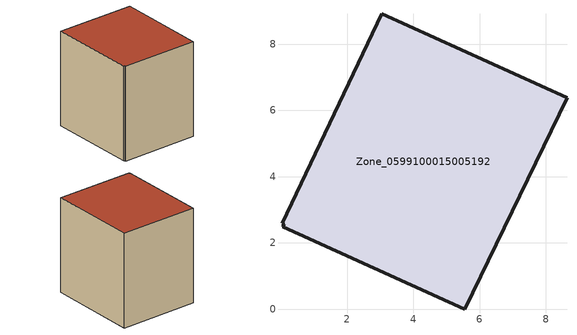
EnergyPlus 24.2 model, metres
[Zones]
Zone_0599100015005192
 floor ground (C_G): 0.1,2.57 0.04,2.6 3.04,8.92 8.64,6.38 5.55,0 0.07,2.49 z0.8
 wall outside (C_F): 5.55,0 8.64,6.38 3.04,8.92 0.04,2.6 0.1,2.57 0.07,2.49 5.55,0 z0.8:8.03
 roof outside (C_R): 0.04,2.6 0.1,2.57 0.07,2.49 5.55,0 8.64,6.38 3.04,8.92 z8.03
[BUILDING]
Pand.0599100015005192: North Axis=0; Terrain=City; Loads Convergence Tolerance Value=0.04; Temperature Convergence Tolerance Value=0.4; Solar Distribution=FullExterior; Maximum Number of Warmup Days=25; Minimum Number of Warmup Days=1
[Site:Location]
Rotterdam.The.Hague.AP_ZH_NLD Design_Conditions: Latitude=51.96; Longitude=4.45; Time Zone=1; Elevation=-4.5
[SITE:GROUNDTEMPERATURE:BUILDINGSURFACE]
18, 18, 18, 18, 18, 18, 18, 18, 18, 18, 18, 18
[MATERIAL] Thermal Absorptance=0.9; Solar Absorptance=0.7; Visible Absorptance=0.7
Name | Roughness | Thickness | Conductivity | Density | Specific Heat
G.TI.1965-1974 | MediumSmooth | 0.15 | 0.882353 | 540 | 1210
F.TI.1965-1974 | Rough | 0.3 | 0.697674 | 1920 | 840
R.TI.1965-1974 | MediumRough | 0.2 | 0.232558 | 1500 | 1000
[CONSTRUCTION]
C_G: G.TI.1965-1974
C_F: F.TI.1965-1974
C_R: R.TI.1965-1974
[ZONE]
Zone_0599100015005192: Type=1; Multiplier=1; Ceiling Height=Autocalculate; Volume=Autocalculate; Floor Area=autocalculate; Part of Total Floor Area=Yes
[ZONEINFILTRATION:DESIGNFLOWRATE]
Infil_Zone_0599100015005192: Zone or ZoneList or Space or SpaceList=Zone_0599100015005192; Schedule=AlwaysOn; Design Flow Rate Calculation Method=Flow/Area; Flow Rate per Floor Area=0.003; Constant Term Coefficient=1; Temperature Term Coefficient=0; Velocity Term Coefficient=0; Velocity Squared Term Coefficient=0
[HVACTEMPLATE:ZONE:IDEALLOADSAIRSYSTEM]
Zone_0599100015005192: Maximum Heating Supply Air Temperature=50; Minimum Cooling Supply Air Temperature=13; Maximum Heating Supply Air Humidity Ratio=0.0156; Minimum Cooling Supply Air Humidity Ratio=0.0077; Heating Limit=NoLimit; Cooling Limit=NoLimit; Dehumidification Control Type=ConstantSensibleHeatRatio; Cooling Sensible Heat Ratio=0.7; Dehumidification Setpoint=60; Humidification Control Type=None; Humidification Setpoint=30; Outdoor Air Method=None; Outdoor Air Flow Rate per Person=0.00944; Outdoor Air Flow Rate per Zone Floor Area=0; Outdoor Air Flow Rate per Zone=0; Demand Controlled Ventilation Type=None; Outdoor Air Economizer Type=NoEconomizer; Heat Recovery Type=None; Sensible Heat Recovery Effectiveness=0.7; Latent Heat Recovery Effectiveness=0.65
[ZONECONTROL:THERMOSTAT]
ThermostatControl_Zone_0599100015005192: Zone or ZoneList=Zone_0599100015005192; Control Type Schedule=DualSetpointControlType; Control 1=Thermostat_Zone_0599100015005192; Temperature Difference Between Cutout And Setpoint=0
[THERMOSTATSETPOINT:DUALSETPOINT]
Thermostat_Zone_0599100015005192: Heating Setpoint Temperature Schedule=HeatingSetpoint_Zone_0599100015005192; Cooling Setpoint Temperature Schedule=CoolingSetpoint_Zone_0599100015005192
[SCHEDULE:COMPACT]
HeatingSetpoint_Zone_0599100015005192: Through: 12/31, For: AllDays, Until: 24:00, 21
CoolingSetpoint_Zone_0599100015005192: Through: 12/31, For: AllDays, Until: 24:00, 24
DualSetpointControlType: Through: 12/31, For: AllDays, Until: 24:00, 4
AlwaysOn: Through: 12/31, For: AllDays, Until: 24:00, 1
